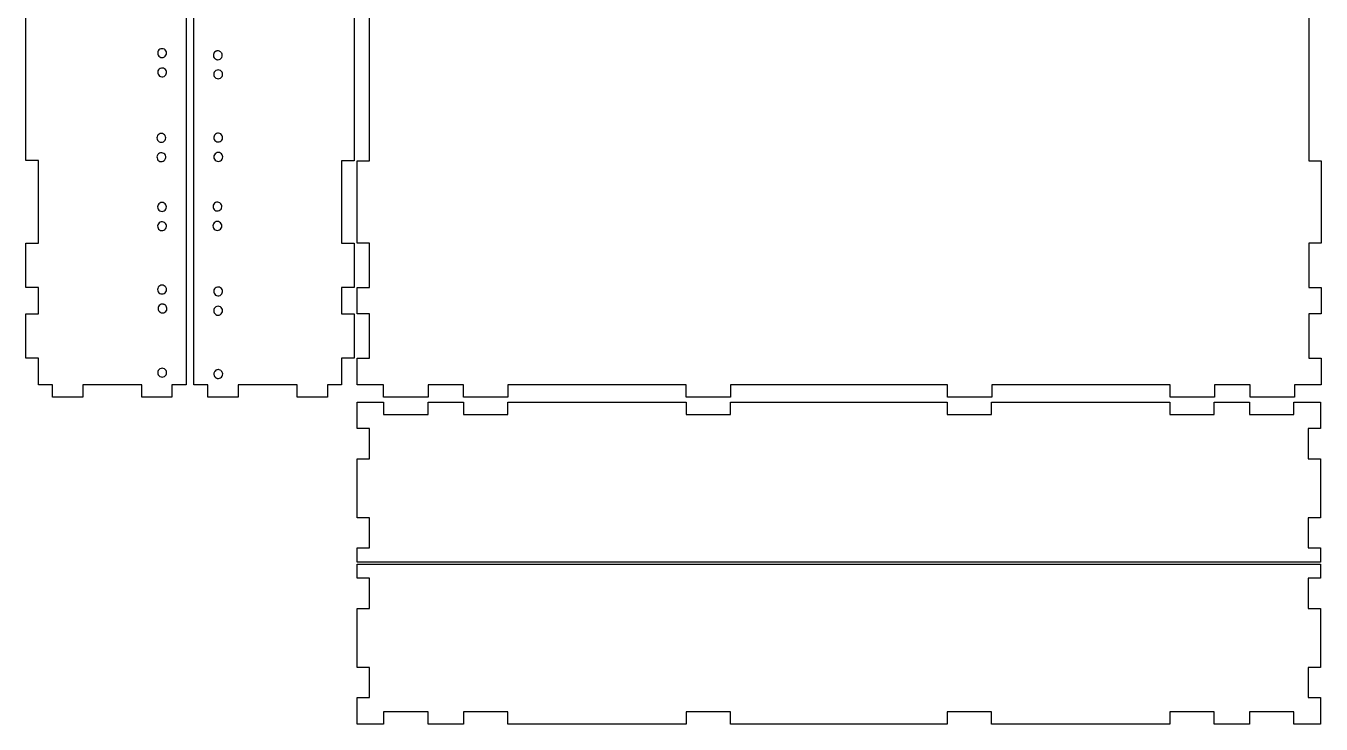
# Model space of a CAD drawing. Header units: metres. Extents: x 1454 to 2184, y 1501 to 2289.
# Drawn here: x 1454 to 2184, y 1501 to 1895 of the extents above; entities that cross this region are included whole.
import ezdxf

# ---------------------------------------------------------------- set-up
doc = ezdxf.new("R2010")
doc.units = ezdxf.units.M

msp = doc.modelspace()

# ---------------------------------------------------------------- linework, layer by layer
at = {"layer": 'Group#1'}
for p, q in [((1528.35, 1880.06, 0), (1528.26, 1879.42, 0)), ((1528.26, 1879.42, 0), (1528.35, 1878.77, -0.01)), ((1528.6, 1880.67, 0), (1528.35, 1880.06, 0)), ((1528.35, 1878.77, -0.01), (1528.6, 1878.17, -0.01)), ((1529, 1881.18, 0), (1528.6, 1880.67, 0)), ((1528.6, 1878.17, -0.01), (1529, 1877.65, -0.01)), ((1529.51, 1881.58, 0), (1529, 1881.18, 0)), ((1529, 1877.65, -0.01), (1529.51, 1877.25, -0.02)), ((1530.12, 1881.83, -0.01), (1529.51, 1881.58, 0)), ((1529.51, 1877.25, -0.02), (1530.12, 1877, -0.02)), ((1530.76, 1881.92, -0.01), (1530.12, 1881.83, -0.01)), ((1530.12, 1877, -0.02), (1530.76, 1876.92, -0.03)), ((1531.41, 1881.83, -0.01), (1530.76, 1881.92, -0.01)), ((1530.76, 1876.92, -0.03), (1531.41, 1877, -0.03)), ((1532.01, 1881.58, -0.02), (1531.41, 1881.83, -0.01)), ((1531.41, 1877, -0.03), (1532.01, 1877.25, -0.03)), ((1532.53, 1881.18, -0.02), (1532.01, 1881.58, -0.02)), ((1532.01, 1877.25, -0.03), (1532.53, 1877.65, -0.03)), ((1532.93, 1880.67, -0.03), (1532.53, 1881.18, -0.02)), ((1532.53, 1877.65, -0.03), (1532.93, 1878.17, -0.04)), ((1533.18, 1880.06, -0.03), (1532.93, 1880.67, -0.03)), ((1532.93, 1878.17, -0.04), (1533.18, 1878.77, -0.03)), ((1533.26, 1879.42, -0.03), (1533.18, 1880.06, -0.03)), ((1533.18, 1878.77, -0.03), (1533.26, 1879.42, -0.03)), ((1559.7, 1878.72, -0.03), (1559.63, 1878.4, -0.03)), ((1559.7, 1878.72, -0.03), (1559.64, 1878.04, -0.03)), ((1559.64, 1878.04, -0.03), (1559.78, 1877.36, -0.03)), ((1559.64, 1878.04, -0.03), (1559.66, 1877.75, -0.03)), ((1559.92, 1879.33, -0.03), (1559.7, 1878.72, -0.03)), ((1559.92, 1879.33, -0.03), (1559.76, 1879.03, -0.03)), ((1559.78, 1877.36, -0.03), (1560.02, 1876.84, -0.02)), ((1559.78, 1877.36, -0.03), (1559.86, 1877.13, -0.03)), ((1560.3, 1879.86, -0.03), (1559.92, 1879.33, -0.03)), ((1560.02, 1876.84, -0.02), (1560.11, 1876.73, -0.02)), ((1560.3, 1879.86, -0.03), (1560.06, 1879.61, -0.03)), ((1560.11, 1876.73, -0.02), (1560.21, 1876.58, -0.02)), ((1560.8, 1880.28, -0.03), (1560.3, 1879.86, -0.03)), ((1560.32, 1876.48, -0.02), (1560.44, 1876.34, -0.02)), ((1560.44, 1876.34, -0.02), (1560.61, 1876.22, -0.02)), ((1560.8, 1880.28, -0.03), (1560.5, 1880.09, -0.03)), ((1560.61, 1876.22, -0.02), (1560.69, 1876.15, -0.02)), ((1560.69, 1876.15, -0.02), (1560.78, 1876.1, -0.02)), ((1560.78, 1876.1, -0.02), (1560.97, 1875.97, -0.02)), ((1560.78, 1876.1, -0.02), (1561.22, 1875.87, -0.01)), ((1561.39, 1880.55, -0.03), (1560.8, 1880.28, -0.03)), ((1560.97, 1875.97, -0.02), (1561.22, 1875.87, -0.01)), ((1561.39, 1880.55, -0.03), (1561.04, 1880.44, -0.03)), ((1561.22, 1875.87, -0.01), (1561.27, 1875.85, -0.01)), ((1561.27, 1875.85, -0.01), (1561.32, 1875.84, -0.01)), ((1562.03, 1880.66, -0.02), (1561.39, 1880.55, -0.03)), ((1562.03, 1880.66, -0.02), (1561.66, 1880.64, -0.03)), ((1562.62, 1880.61, -0.02), (1562.03, 1880.66, -0.02)), ((1562.62, 1880.61, -0.02), (1562.31, 1880.68, -0.02)), ((1563.18, 1880.42, -0.02), (1562.62, 1880.61, -0.02)), ((1562.87, 1875.79, 0), (1563.46, 1876.07, 0)), ((1563.18, 1880.42, -0.02), (1562.95, 1880.54, -0.02)), ((1563.29, 1880.38, -0.02), (1563.18, 1880.42, -0.02)), ((1563.37, 1880.32, -0.02), (1563.29, 1880.38, -0.02)), ((1563.46, 1876.07, 0), (1563.96, 1876.48, 0)), ((1563.68, 1880.1, -0.01), (1563.53, 1880.24, -0.01)), ((1563.82, 1880, -0.01), (1563.68, 1880.1, -0.01)), ((1563.92, 1879.89, -0.01), (1563.82, 1880, -0.01)), ((1563.96, 1876.48, 0), (1564.34, 1877.01, 0)), ((1564.08, 1879.69, -0.01), (1564.01, 1879.8, -0.01)), ((1564.32, 1879.32, -0.01), (1564.08, 1879.69, -0.01)), ((1564.24, 1879.5, -0.01), (1564.08, 1879.69, -0.01)), ((1564.32, 1879.32, -0.01), (1564.24, 1879.5, -0.01)), ((1564.51, 1878.91, -0.01), (1564.32, 1879.32, -0.01)), ((1564.34, 1877.01, 0), (1564.56, 1877.62, 0)), ((1564.62, 1878.27, 0), (1564.51, 1878.91, -0.01)), ((1564.56, 1877.62, 0), (1564.62, 1878.27, 0)), ((1528.42, 1869.36, 0), (1528.28, 1868.72, 0)), ((1528.28, 1868.72, 0), (1528.31, 1868.07, -0.01)), ((1528.72, 1869.93, 0), (1528.42, 1869.36, 0)), ((1529.15, 1870.42, 0), (1528.72, 1869.93, 0)), ((1529.7, 1870.77, -0.01), (1529.15, 1870.42, 0)), ((1530.32, 1870.97, -0.01), (1529.7, 1870.77, -0.01)), ((1530.97, 1871, -0.01), (1530.32, 1870.97, -0.01)), ((1531.6, 1870.86, -0.02), (1530.97, 1871, -0.01)), ((1532.18, 1870.56, -0.02), (1531.6, 1870.86, -0.02)), ((1532.66, 1870.13, -0.02), (1532.18, 1870.56, -0.02)), ((1533.01, 1869.58, -0.03), (1532.66, 1870.13, -0.02)), ((1533.21, 1868.96, -0.03), (1533.01, 1869.58, -0.03)), ((1533.25, 1868.31, -0.03), (1533.21, 1868.96, -0.03)), ((1560.18, 1868.71, 0.27), (1559.93, 1868.11, 0.27)), ((1560.58, 1869.23, 0.27), (1560.18, 1868.71, 0.27)), ((1561.1, 1869.63, 0.27), (1560.58, 1869.23, 0.27)), ((1561.7, 1869.88, 0.27), (1561.1, 1869.63, 0.27)), ((1561.32, 1875.84, -0.01), (1561.58, 1875.74, -0.01)), ((1561.32, 1875.84, -0.01), (1561.91, 1875.71, -0.01)), ((1561.58, 1875.74, -0.01), (1561.91, 1875.71, -0.01)), ((1562.35, 1869.96, 0.28), (1561.7, 1869.88, 0.27)), ((1561.91, 1875.71, -0.01), (1562.23, 1875.68, -0.01)), ((1562.23, 1875.68, -0.01), (1562.87, 1875.79, 0)), ((1563, 1869.88, 0.28), (1562.35, 1869.96, 0.28)), ((1563.6, 1869.63, 0.28), (1563, 1869.88, 0.28)), ((1564.12, 1869.23, 0.29), (1563.6, 1869.63, 0.28)), ((1564.51, 1868.71, 0.29), (1564.12, 1869.23, 0.29)), ((1564.76, 1868.11, 0.3), (1564.51, 1868.71, 0.29)), ((1528.31, 1868.07, -0.01), (1528.51, 1867.45, -0.01)), ((1528.51, 1867.45, -0.01), (1528.86, 1866.91, -0.01)), ((1528.86, 1866.91, -0.01), (1529.35, 1866.47, -0.02)), ((1529.35, 1866.47, -0.02), (1529.92, 1866.17, -0.02)), ((1529.92, 1866.17, -0.02), (1530.56, 1866.04, -0.03)), ((1530.56, 1866.04, -0.03), (1531.21, 1866.07, -0.03)), ((1531.21, 1866.07, -0.03), (1531.83, 1866.27, -0.03)), ((1531.83, 1866.27, -0.03), (1532.37, 1866.62, -0.03)), ((1532.37, 1866.62, -0.03), (1532.81, 1867.1, -0.04)), ((1532.81, 1867.1, -0.04), (1533.11, 1867.68, -0.03)), ((1533.11, 1867.68, -0.03), (1533.25, 1868.31, -0.03)), ((1559.93, 1868.11, 0.27), (1559.85, 1867.46, 0.27)), ((1559.85, 1867.46, 0.27), (1559.93, 1866.82, 0.27)), ((1559.93, 1866.82, 0.27), (1560.18, 1866.21, 0.27)), ((1560.18, 1866.21, 0.27), (1560.58, 1865.7, 0.28)), ((1560.58, 1865.7, 0.28), (1561.1, 1865.3, 0.28)), ((1561.1, 1865.3, 0.28), (1561.7, 1865.05, 0.29)), ((1561.7, 1865.05, 0.29), (1562.35, 1864.96, 0.29)), ((1562.35, 1864.96, 0.29), (1563, 1865.05, 0.29)), ((1563, 1865.05, 0.29), (1563.6, 1865.3, 0.3)), ((1563.6, 1865.3, 0.3), (1564.12, 1865.7, 0.3)), ((1564.12, 1865.7, 0.3), (1564.51, 1866.21, 0.3)), ((1564.51, 1866.21, 0.3), (1564.76, 1866.82, 0.3)), ((1564.85, 1867.46, 0.3), (1564.76, 1868.11, 0.3)), ((1564.76, 1866.82, 0.3), (1564.85, 1867.46, 0.3)), ((1528.33, 1746.69, 0), (1528.24, 1746.04, 0)), ((1528.24, 1746.04, 0), (1528.33, 1745.39, -0.01)), ((1528.58, 1747.29, 0), (1528.33, 1746.69, 0)), ((1528.33, 1745.39, -0.01), (1528.58, 1744.79, -0.01)), ((1528.97, 1747.81, 0), (1528.58, 1747.29, 0)), ((1528.58, 1744.79, -0.01), (1528.97, 1744.27, -0.01)), ((1529.49, 1748.2, 0), (1528.97, 1747.81, 0)), ((1530.1, 1748.45, -0.01), (1529.49, 1748.2, 0)), ((1530.74, 1748.54, -0.01), (1530.1, 1748.45, -0.01)), ((1531.39, 1748.45, -0.01), (1530.74, 1748.54, -0.01)), ((1531.99, 1748.2, -0.02), (1531.39, 1748.45, -0.01)), ((1532.51, 1747.81, -0.02), (1531.99, 1748.2, -0.02)), ((1532.91, 1747.29, -0.03), (1532.51, 1747.81, -0.02)), ((1532.51, 1744.27, -0.03), (1532.91, 1744.79, -0.03)), ((1533.16, 1746.69, -0.03), (1532.91, 1747.29, -0.03)), ((1532.91, 1744.79, -0.03), (1533.16, 1745.39, -0.03)), ((1533.24, 1746.04, -0.03), (1533.16, 1746.69, -0.03)), ((1533.16, 1745.39, -0.03), (1533.24, 1746.04, -0.03)), ((1559.98, 1745.82, 0.27), (1559.85, 1745.19, 0.27)), ((1559.85, 1745.19, 0.27), (1559.88, 1744.54, 0.27)), ((1559.88, 1744.54, 0.27), (1560.08, 1743.92, 0.27)), ((1560.28, 1746.4, 0.27), (1559.98, 1745.82, 0.27)), ((1560.72, 1746.88, 0.27), (1560.28, 1746.4, 0.27)), ((1561.26, 1747.24, 0.27), (1560.72, 1746.88, 0.27)), ((1561.88, 1747.44, 0.27), (1561.26, 1747.24, 0.27)), ((1562.53, 1747.47, 0.28), (1561.88, 1747.44, 0.27)), ((1563.17, 1747.33, 0.28), (1562.53, 1747.47, 0.28)), ((1563.75, 1747.03, 0.29), (1563.17, 1747.33, 0.28)), ((1564.23, 1746.6, 0.29), (1563.75, 1747.03, 0.29)), ((1564.58, 1746.05, 0.29), (1564.23, 1746.6, 0.29)), ((1564.78, 1745.43, 0.3), (1564.58, 1746.05, 0.29)), ((1564.67, 1744.15, 0.3), (1564.81, 1744.78, 0.3)), ((1564.81, 1744.78, 0.3), (1564.78, 1745.43, 0.3)), ((1528.97, 1744.27, -0.01), (1529.49, 1743.87, -0.02)), ((1529.63, 1737.44, -0.3), (1529.13, 1737.02, -0.3)), ((1529.49, 1743.87, -0.02), (1530.1, 1743.62, -0.02)), ((1530.22, 1737.71, -0.31), (1529.63, 1737.44, -0.3)), ((1530.1, 1743.62, -0.02), (1530.74, 1743.54, -0.03)), ((1530.86, 1737.82, -0.31), (1530.22, 1737.71, -0.31)), ((1530.74, 1743.54, -0.03), (1531.39, 1743.62, -0.03)), ((1531.19, 1737.79, -0.31), (1530.86, 1737.82, -0.31)), ((1531.78, 1737.66, -0.32), (1531.19, 1737.79, -0.31)), ((1531.51, 1737.76, -0.31), (1531.19, 1737.79, -0.31)), ((1531.39, 1743.62, -0.03), (1531.99, 1743.87, -0.03)), ((1531.78, 1737.66, -0.32), (1531.51, 1737.76, -0.31)), ((1531.82, 1737.65, -0.32), (1531.78, 1737.66, -0.32)), ((1531.87, 1737.63, -0.32), (1531.82, 1737.65, -0.32)), ((1532.31, 1737.4, -0.32), (1531.87, 1737.63, -0.32)), ((1532.12, 1737.54, -0.32), (1531.87, 1737.63, -0.32)), ((1531.99, 1743.87, -0.03), (1532.51, 1744.27, -0.03)), ((1532.31, 1737.4, -0.32), (1532.12, 1737.54, -0.32)), ((1532.4, 1737.36, -0.32), (1532.31, 1737.4, -0.32)), ((1532.48, 1737.28, -0.32), (1532.4, 1737.36, -0.32)), ((1532.65, 1737.16, -0.32), (1532.48, 1737.28, -0.32)), ((1560.08, 1743.92, 0.27), (1560.43, 1743.37, 0.28)), ((1560.43, 1743.37, 0.28), (1560.91, 1742.94, 0.28)), ((1560.91, 1742.94, 0.28), (1561.49, 1742.64, 0.29)), ((1561.49, 1742.64, 0.29), (1562.13, 1742.5, 0.29)), ((1562.13, 1742.5, 0.29), (1562.77, 1742.54, 0.29)), ((1562.77, 1742.54, 0.29), (1563.39, 1742.73, 0.3)), ((1563.39, 1742.73, 0.3), (1563.94, 1743.09, 0.3)), ((1563.94, 1743.09, 0.3), (1564.38, 1743.57, 0.3)), ((1564.38, 1743.57, 0.3), (1564.67, 1744.15, 0.3)), ((1528.53, 1735.88, -0.3), (1528.47, 1735.23, -0.3)), ((1528.47, 1735.23, -0.3), (1528.58, 1734.59, -0.31)), ((1528.76, 1736.49, -0.3), (1528.53, 1735.88, -0.3)), ((1528.58, 1734.59, -0.31), (1528.77, 1734.19, -0.31)), ((1529.13, 1737.02, -0.3), (1528.76, 1736.49, -0.3)), ((1528.77, 1734.19, -0.31), (1528.86, 1734, -0.31)), ((1528.77, 1734.19, -0.31), (1529.01, 1733.82, -0.31)), ((1528.86, 1734, -0.31), (1529.01, 1733.82, -0.31)), ((1529.01, 1733.82, -0.31), (1529.08, 1733.7, -0.31)), ((1529.18, 1733.61, -0.31), (1529.27, 1733.5, -0.31)), ((1529.27, 1733.5, -0.31), (1529.41, 1733.4, -0.32)), ((1529.41, 1733.4, -0.32), (1529.57, 1733.26, -0.32)), ((1529.73, 1733.18, -0.32), (1529.8, 1733.12, -0.32)), ((1529.8, 1733.12, -0.32), (1529.91, 1733.09, -0.32)), ((1529.91, 1733.09, -0.32), (1530.14, 1732.96, -0.32)), ((1529.91, 1733.09, -0.32), (1530.47, 1732.89, -0.32)), ((1530.47, 1732.89, -0.32), (1531.06, 1732.84, -0.33)), ((1530.47, 1732.89, -0.32), (1530.78, 1732.83, -0.33)), ((1531.06, 1732.84, -0.33), (1531.7, 1732.95, -0.33)), ((1531.06, 1732.84, -0.33), (1531.43, 1732.86, -0.33)), ((1531.7, 1732.95, -0.33), (1532.29, 1733.22, -0.33)), ((1531.7, 1732.95, -0.33), (1532.05, 1733.06, -0.33)), ((1532.29, 1733.22, -0.33), (1532.79, 1733.64, -0.33)), ((1532.29, 1733.22, -0.33), (1532.59, 1733.41, -0.33)), ((1532.77, 1737.02, -0.32), (1532.65, 1737.16, -0.32)), ((1532.79, 1733.64, -0.33), (1533.17, 1734.17, -0.33)), ((1532.79, 1733.64, -0.33), (1533.03, 1733.89, -0.34)), ((1532.98, 1736.77, -0.33), (1532.88, 1736.92, -0.32)), ((1533.07, 1736.66, -0.33), (1532.98, 1736.77, -0.33)), ((1533.31, 1736.15, -0.33), (1533.07, 1736.66, -0.33)), ((1533.17, 1734.17, -0.33), (1533.39, 1734.78, -0.33)), ((1533.17, 1734.17, -0.33), (1533.33, 1734.47, -0.33)), ((1533.31, 1736.15, -0.33), (1533.23, 1736.37, -0.33)), ((1533.45, 1735.46, -0.33), (1533.31, 1736.15, -0.33)), ((1533.39, 1734.78, -0.33), (1533.45, 1735.46, -0.33)), ((1533.39, 1734.78, -0.33), (1533.47, 1735.11, -0.33)), ((1533.45, 1735.46, -0.33), (1533.43, 1735.76, -0.33)), ((1559.91, 1734.73, 0.27), (1559.83, 1734.08, 0.27)), ((1559.83, 1734.08, 0.27), (1559.91, 1733.44, 0.27)), ((1560.16, 1735.33, 0.27), (1559.91, 1734.73, 0.27)), ((1559.91, 1733.44, 0.27), (1560.16, 1732.84, 0.27)), ((1560.56, 1735.85, 0.27), (1560.16, 1735.33, 0.27)), ((1560.16, 1732.84, 0.27), (1560.56, 1732.32, 0.28)), ((1561.08, 1736.25, 0.27), (1560.56, 1735.85, 0.27)), ((1560.56, 1732.32, 0.28), (1561.08, 1731.92, 0.28)), ((1561.68, 1736.5, 0.27), (1561.08, 1736.25, 0.27)), ((1561.08, 1731.92, 0.28), (1561.68, 1731.67, 0.29)), ((1562.33, 1736.58, 0.28), (1561.68, 1736.5, 0.27)), ((1561.68, 1731.67, 0.29), (1562.33, 1731.59, 0.29)), ((1562.98, 1736.5, 0.28), (1562.33, 1736.58, 0.28)), ((1562.33, 1731.59, 0.29), (1562.98, 1731.67, 0.29)), ((1563.58, 1736.25, 0.28), (1562.98, 1736.5, 0.28)), ((1562.98, 1731.67, 0.29), (1563.58, 1731.92, 0.3)), ((1564.1, 1735.85, 0.29), (1563.58, 1736.25, 0.28)), ((1563.58, 1731.92, 0.3), (1564.1, 1732.32, 0.3)), ((1564.49, 1735.33, 0.29), (1564.1, 1735.85, 0.29)), ((1564.1, 1732.32, 0.3), (1564.49, 1732.84, 0.3)), ((1564.74, 1734.73, 0.3), (1564.49, 1735.33, 0.29)), ((1564.49, 1732.84, 0.3), (1564.74, 1733.44, 0.3)), ((1564.83, 1734.08, 0.3), (1564.74, 1734.73, 0.3)), ((1564.74, 1733.44, 0.3), (1564.83, 1734.08, 0.3)), ((1529.01, 1700.9, -0.3), (1528.62, 1700.38, -0.3)), ((1529.53, 1701.3, -0.3), (1529.01, 1700.9, -0.3)), ((1530.14, 1701.55, -0.31), (1529.53, 1701.3, -0.3)), ((1530.78, 1701.63, -0.31), (1530.14, 1701.55, -0.31)), ((1531.43, 1701.55, -0.31), (1530.78, 1701.63, -0.31)), ((1532.03, 1701.3, -0.32), (1531.43, 1701.55, -0.31)), ((1532.55, 1700.9, -0.32), (1532.03, 1701.3, -0.32)), ((1532.95, 1700.38, -0.33), (1532.55, 1700.9, -0.32)), ((1561.65, 1700.74, 0.28), (1561.06, 1700.47, 0.28)), ((1561.65, 1700.74, 0.28), (1561.31, 1700.63, 0.28)), ((1562.29, 1700.85, 0.29), (1561.65, 1700.74, 0.28)), ((1562.29, 1700.85, 0.29), (1561.93, 1700.83, 0.28)), ((1562.89, 1700.8, 0.29), (1562.29, 1700.85, 0.29)), ((1562.89, 1700.8, 0.29), (1562.57, 1700.86, 0.29)), ((1563.45, 1700.61, 0.29), (1562.89, 1700.8, 0.29)), ((1563.45, 1700.61, 0.29), (1563.21, 1700.73, 0.29)), ((1528.37, 1699.78, -0.3), (1528.28, 1699.13, -0.3)), ((1528.28, 1699.13, -0.3), (1528.37, 1698.49, -0.31)), ((1528.62, 1700.38, -0.3), (1528.37, 1699.78, -0.3)), ((1528.37, 1698.49, -0.31), (1528.62, 1697.88, -0.31)), ((1528.62, 1697.88, -0.31), (1529.01, 1697.37, -0.31)), ((1529.01, 1697.37, -0.31), (1529.53, 1696.97, -0.32)), ((1529.53, 1696.97, -0.32), (1530.14, 1696.72, -0.32)), ((1530.14, 1696.72, -0.32), (1530.78, 1696.63, -0.33)), ((1530.78, 1696.63, -0.33), (1531.43, 1696.72, -0.33)), ((1531.43, 1696.72, -0.33), (1532.03, 1696.97, -0.33)), ((1532.03, 1696.97, -0.33), (1532.55, 1697.37, -0.33)), ((1532.55, 1697.37, -0.33), (1532.95, 1697.88, -0.33)), ((1533.2, 1699.78, -0.33), (1532.95, 1700.38, -0.33)), ((1532.95, 1697.88, -0.33), (1533.2, 1698.49, -0.33)), ((1533.28, 1699.13, -0.33), (1533.2, 1699.78, -0.33)), ((1533.2, 1698.49, -0.33), (1533.28, 1699.13, -0.33)), ((1559.96, 1698.91, 0.28), (1559.89, 1698.59, 0.28)), ((1559.96, 1698.91, 0.28), (1559.91, 1698.23, 0.28)), ((1559.91, 1698.23, 0.28), (1560.05, 1697.55, 0.28)), ((1559.91, 1698.23, 0.28), (1559.92, 1697.94, 0.28)), ((1560.19, 1699.52, 0.28), (1559.96, 1698.91, 0.28)), ((1560.19, 1699.52, 0.28), (1560.03, 1699.22, 0.28)), ((1560.05, 1697.55, 0.28), (1560.29, 1697.03, 0.29)), ((1560.05, 1697.55, 0.28), (1560.12, 1697.32, 0.28)), ((1560.56, 1700.05, 0.28), (1560.19, 1699.52, 0.28)), ((1560.29, 1697.03, 0.29), (1560.38, 1696.92, 0.29)), ((1560.56, 1700.05, 0.28), (1560.32, 1699.8, 0.28)), ((1560.38, 1696.92, 0.29), (1560.47, 1696.77, 0.29)), ((1561.06, 1700.47, 0.28), (1560.56, 1700.05, 0.28)), ((1560.59, 1696.67, 0.29), (1560.7, 1696.53, 0.29)), ((1560.7, 1696.53, 0.29), (1560.87, 1696.41, 0.29)), ((1561.06, 1700.47, 0.28), (1560.76, 1700.28, 0.28)), ((1560.87, 1696.41, 0.29), (1560.95, 1696.33, 0.29)), ((1560.95, 1696.33, 0.29), (1561.04, 1696.29, 0.29)), ((1561.04, 1696.29, 0.29), (1561.49, 1696.06, 0.3)), ((1561.04, 1696.29, 0.29), (1561.23, 1696.15, 0.29)), ((1561.23, 1696.15, 0.29), (1561.49, 1696.06, 0.3)), ((1561.49, 1696.06, 0.3), (1561.53, 1696.04, 0.3)), ((1561.53, 1696.04, 0.3), (1561.58, 1696.03, 0.3)), ((1561.58, 1696.03, 0.3), (1562.17, 1695.9, 0.3)), ((1561.58, 1696.03, 0.3), (1561.84, 1695.93, 0.3)), ((1561.84, 1695.93, 0.3), (1562.17, 1695.9, 0.3)), ((1562.17, 1695.9, 0.3), (1562.49, 1695.87, 0.3)), ((1562.49, 1695.87, 0.3), (1563.13, 1695.98, 0.31)), ((1563.13, 1695.98, 0.31), (1563.72, 1696.25, 0.31)), ((1563.55, 1700.57, 0.29), (1563.45, 1700.61, 0.29)), ((1563.63, 1700.51, 0.29), (1563.55, 1700.57, 0.29)), ((1563.72, 1696.25, 0.31), (1564.22, 1696.67, 0.31)), ((1563.94, 1700.29, 0.3), (1563.79, 1700.43, 0.3)), ((1564.08, 1700.19, 0.3), (1563.94, 1700.29, 0.3)), ((1564.18, 1700.08, 0.3), (1564.08, 1700.19, 0.3)), ((1564.22, 1696.67, 0.31), (1564.6, 1697.2, 0.31)), ((1564.35, 1699.87, 0.3), (1564.27, 1699.99, 0.3)), ((1564.5, 1699.69, 0.3), (1564.35, 1699.87, 0.3)), ((1564.59, 1699.51, 0.3), (1564.35, 1699.87, 0.3)), ((1564.59, 1699.51, 0.3), (1564.5, 1699.69, 0.3)), ((1564.77, 1699.1, 0.31), (1564.59, 1699.51, 0.3)), ((1564.6, 1697.2, 0.31), (1564.82, 1697.81, 0.31)), ((1564.88, 1698.46, 0.31), (1564.77, 1699.1, 0.31)), ((1564.82, 1697.81, 0.31), (1564.88, 1698.46, 0.31))]:
    msp.add_line(p, q, dxfattribs=at)
for points in [[(1544.3, 2281.68, 0), (1544.3, 1692.24, 0), (1536.3, 1692.24, 0), (1536.3, 1685.24, 0), (1519.3, 1685.24, 0), (1519.3, 1692.24, 0), (1486, 1692.24, 0), (1486, 1685.24, 0), (1469, 1685.24, 0), (1469, 1692.24, 0), (1461, 1692.24, 0), (1461, 1707.24, 0), (1454, 1707.24, 0), (1454, 1732.24, 0), (1461, 1732.24, 0), (1461, 1747.24, 0), (1454, 1747.24, 0), (1454, 1772.24, 0), (1461, 1772.24, 0), (1461, 1818.82, 0), (1454, 1818.82, 0)], [(1638.9, 2155.1, 0), (1638.9, 1818.62, 0), (1631.9, 1818.62, 0), (1631.9, 1772.24, 0), (1638.9, 1772.24, 0), (1638.9, 1747.24, 0), (1631.9, 1747.24, 0), (1631.9, 1732.24, 0), (1638.9, 1732.24, 0), (1638.9, 1707.24, 0), (1631.9, 1707.24, 0), (1631.9, 1692.24, 0), (1623.9, 1692.24, 0), (1623.9, 1685.24, 0), (1606.9, 1685.24, 0), (1606.9, 1692.24, 0), (1573.6, 1692.24, 0), (1573.6, 1685.24, 0), (1556.6, 1685.24, 0), (1556.6, 1692.24, 0), (1548.6, 1692.24, 0), (1548.6, 2281.68, 0)], [(1454, 1818.82, 0), (1454, 2155.3, 0)], [(1528.56, 1829.84, -0.01), (1529.08, 1829.44, -0.02), (1529.68, 1829.19, -0.02), (1530.33, 1829.11, -0.02), (1530.97, 1829.19, -0.03), (1531.58, 1829.44, -0.03), (1532.09, 1829.84, -0.03), (1532.49, 1830.36, -0.03), (1532.74, 1830.96, -0.03), (1532.83, 1831.61, -0.03), (1532.74, 1832.26, -0.03), (1532.49, 1832.86, -0.03), (1532.09, 1833.38, -0.02), (1531.58, 1833.77, -0.02), (1530.97, 1834.02, -0.01), (1530.33, 1834.11, -0.01), (1529.68, 1834.02, -0.01), (1529.08, 1833.77, 0), (1528.56, 1833.38, 0), (1528.16, 1832.86, 0), (1527.91, 1832.26, 0), (1527.83, 1831.61, 0), (1527.91, 1830.96, 0), (1528.16, 1830.36, -0.01), (1528.56, 1829.84, -0.01)], [(1560.14, 1830.7, 0.28), (1560.49, 1830.15, 0.29), (1560.98, 1829.71, 0.29), (1561.55, 1829.42, 0.3), (1562.19, 1829.28, 0.3), (1562.84, 1829.31, 0.3), (1563.46, 1829.51, 0.31), (1564, 1829.86, 0.31), (1564.44, 1830.34, 0.31), (1564.74, 1830.92, 0.31), (1564.87, 1831.56, 0.31), (1564.84, 1832.21, 0.31), (1564.64, 1832.83, 0.3), (1564.29, 1833.37, 0.3), (1563.81, 1833.81, 0.3), (1563.23, 1834.11, 0.29), (1562.6, 1834.24, 0.29), (1561.95, 1834.21, 0.28), (1561.33, 1834.01, 0.28), (1560.78, 1833.66, 0.28), (1560.34, 1833.18, 0.28), (1560.05, 1832.6, 0.28), (1559.91, 1831.96, 0.28), (1559.94, 1831.31, 0.28), (1560.14, 1830.7, 0.28)], [(1532.58, 1821.77, -0.03), (1532.22, 1822.32, -0.02), (1531.74, 1822.76, -0.02), (1531.16, 1823.05, -0.01), (1530.53, 1823.19, -0.01), (1529.88, 1823.16, -0.01), (1529.26, 1822.96, 0), (1528.71, 1822.61, 0), (1528.28, 1822.13, 0), (1527.98, 1821.55, 0), (1527.84, 1820.91, 0), (1527.88, 1820.26, 0), (1528.07, 1819.64, -0.01), (1528.43, 1819.1, -0.01), (1528.91, 1818.66, -0.01), (1529.49, 1818.36, -0.02), (1530.12, 1818.23, -0.02), (1530.77, 1818.26, -0.03), (1531.39, 1818.46, -0.03), (1531.94, 1818.81, -0.03), (1532.37, 1819.29, -0.03), (1532.67, 1819.87, -0.03), (1532.81, 1820.51, -0.03), (1532.78, 1821.15, -0.03), (1532.58, 1821.77, -0.03)], [(1564.16, 1822.63, 0.3), (1563.64, 1823.03, 0.29), (1563.04, 1823.28, 0.29), (1562.39, 1823.36, 0.29), (1561.75, 1823.28, 0.28), (1561.14, 1823.03, 0.28), (1560.62, 1822.63, 0.28), (1560.23, 1822.11, 0.28), (1559.98, 1821.51, 0.28), (1559.89, 1820.86, 0.28), (1559.98, 1820.21, 0.28), (1560.23, 1819.61, 0.28), (1560.62, 1819.09, 0.29), (1561.14, 1818.7, 0.29), (1561.75, 1818.45, 0.3), (1562.39, 1818.36, 0.3), (1563.04, 1818.45, 0.3), (1563.64, 1818.7, 0.31), (1564.16, 1819.09, 0.31), (1564.56, 1819.61, 0.31), (1564.81, 1820.21, 0.31), (1564.89, 1820.86, 0.31), (1564.81, 1821.51, 0.31), (1564.56, 1822.11, 0.3), (1564.16, 1822.63, 0.3)], [(1528.93, 1790.87, 0), (1529.45, 1790.48, -0.01), (1530.05, 1790.23, -0.01), (1530.7, 1790.14, -0.02), (1531.35, 1790.23, -0.02), (1531.95, 1790.48, -0.02), (1532.47, 1790.87, -0.02), (1532.86, 1791.39, -0.02), (1533.11, 1791.99, -0.02), (1533.2, 1792.64, -0.02), (1533.11, 1793.29, -0.02), (1532.86, 1793.89, -0.02), (1532.47, 1794.41, -0.01), (1531.95, 1794.81, -0.01), (1531.35, 1795.06, 0), (1530.7, 1795.14, 0), (1530.05, 1795.06, 0), (1529.45, 1794.81, 0.01), (1528.93, 1794.41, 0.01), (1528.53, 1793.89, 0.01), (1528.28, 1793.29, 0.01), (1528.2, 1792.64, 0.01), (1528.28, 1791.99, 0), (1528.53, 1791.39, 0), (1528.93, 1790.87, 0)], [(1559.68, 1791.77, 0.27), (1560.03, 1791.22, 0.28), (1560.51, 1790.79, 0.28), (1561.09, 1790.49, 0.29), (1561.73, 1790.35, 0.29), (1562.37, 1790.38, 0.29), (1562.99, 1790.58, 0.3), (1563.54, 1790.94, 0.3), (1563.98, 1791.42, 0.3), (1564.27, 1792, 0.3), (1564.41, 1792.63, 0.3), (1564.38, 1793.28, 0.3), (1564.18, 1793.9, 0.29), (1563.83, 1794.45, 0.29), (1563.35, 1794.88, 0.29), (1562.77, 1795.18, 0.28), (1562.13, 1795.32, 0.28), (1561.48, 1795.28, 0.27), (1560.86, 1795.09, 0.27), (1560.32, 1794.73, 0.27), (1559.88, 1794.25, 0.27), (1559.58, 1793.67, 0.27), (1559.45, 1793.04, 0.27), (1559.48, 1792.39, 0.27), (1559.68, 1791.77, 0.27)], [(1532.95, 1782.81, -0.02), (1532.6, 1783.35, -0.01), (1532.12, 1783.79, -0.01), (1531.54, 1784.09, -0.01), (1530.9, 1784.22, 0), (1530.25, 1784.19, 0), (1529.63, 1783.99, 0), (1529.09, 1783.64, 0.01), (1528.65, 1783.16, 0.01), (1528.35, 1782.58, 0.01), (1528.22, 1781.94, 0.01), (1528.25, 1781.3, 0), (1528.45, 1780.68, 0), (1528.8, 1780.13, 0), (1529.28, 1779.69, -0.01), (1529.86, 1779.4, -0.01), (1530.5, 1779.26, -0.02), (1531.15, 1779.29, -0.02), (1531.76, 1779.49, -0.02), (1532.31, 1779.84, -0.02), (1532.75, 1780.32, -0.02), (1533.04, 1780.9, -0.02), (1533.18, 1781.54, -0.02), (1533.15, 1782.19, -0.02), (1532.95, 1782.81, -0.02)], [(1563.7, 1783.7, 0.29), (1563.18, 1784.1, 0.28), (1562.58, 1784.35, 0.28), (1561.93, 1784.43, 0.28), (1561.28, 1784.35, 0.27), (1560.68, 1784.1, 0.27), (1560.16, 1783.7, 0.27), (1559.76, 1783.18, 0.27), (1559.51, 1782.58, 0.27), (1559.43, 1781.93, 0.27), (1559.51, 1781.29, 0.27), (1559.76, 1780.68, 0.27), (1560.16, 1780.17, 0.28), (1560.68, 1779.77, 0.28), (1561.28, 1779.52, 0.29), (1561.93, 1779.43, 0.29), (1562.58, 1779.52, 0.29), (1563.18, 1779.77, 0.3), (1563.7, 1780.17, 0.3), (1564.09, 1780.68, 0.3), (1564.34, 1781.29, 0.3), (1564.43, 1781.93, 0.3), (1564.34, 1782.58, 0.3), (1564.09, 1783.18, 0.29), (1563.7, 1783.7, 0.29)]]:
    msp.add_polyline3d(points, dxfattribs=at)
at = {"layer": 'Group#17'}
msp.add_polyline3d([(2176.9, 1961.86, 0), (2176.9, 1818.62, 0), (2183.9, 1818.62, 0), (2183.9, 1772.24, 0), (2176.9, 1772.24, 0), (2176.9, 1747.24, 0), (2183.9, 1747.24, 0), (2183.9, 1732.24, 0), (2176.9, 1732.24, 0), (2176.9, 1707.24, 0), (2183.9, 1707.24, 0), (2183.9, 1692.24, 0), (2168.9, 1692.24, 0), (2168.9, 1685.24, 0), (2143.9, 1685.24, 0), (2143.9, 1692.24, 0), (2123.9, 1692.24, 0), (2123.9, 1685.24, 0), (2098.9, 1685.24, 0), (2098.9, 1692.24, 0), (1998.4, 1692.24, 0), (1998.4, 1685.24, 0), (1973.4, 1685.24, 0), (1973.4, 1692.24, 0), (1851.1, 1692.24, 0), (1851.1, 1685.24, 0), (1826.1, 1685.24, 0), (1826.1, 1692.24, 0), (1725.6, 1692.24, 0), (1725.6, 1685.24, 0), (1700.6, 1685.24, 0), (1700.6, 1692.24, 0), (1680.6, 1692.24, 0), (1680.6, 1685.24, 0), (1655.6, 1685.24, 0), (1655.6, 1692.24, 0), (1640.6, 1692.24, 0), (1640.6, 1707.24, 0), (1647.6, 1707.24, 0), (1647.6, 1732.24, 0), (1640.6, 1732.24, 0), (1640.6, 1747.24, 0), (1647.6, 1747.24, 0), (1647.6, 1772.24, 0), (1640.6, 1772.24, 0), (1640.6, 1818.62, 0), (1647.6, 1818.62, 0), (1647.6, 1961.86, 0)], dxfattribs=at)
at = {"layer": 'Group#4'}
for points in [[(1851.1, 1682.58, 0), (1973.1, 1682.58, 0), (1973.1, 1675.58, 0), (1998.1, 1675.58, 0), (1998.1, 1682.58, 0), (2098.6, 1682.58, 0), (2098.6, 1675.58, 0), (2123.6, 1675.58, 0), (2123.6, 1682.58, 0), (2143.6, 1682.58, 0), (2143.6, 1675.58, 0), (2168.6, 1675.58, 0), (2168.6, 1682.58, 0), (2183.6, 1682.58, 0), (2183.6, 1667.58, 0), (2176.6, 1667.58, 0), (2176.6, 1650.58, 0), (2183.6, 1650.58, 0), (2183.6, 1617.28, 0), (2176.6, 1617.28, 0), (2176.6, 1600.28, 0), (2183.6, 1600.28, 0), (2183.6, 1592.28, 0), (1640.6, 1592.28, 0), (1640.6, 1600.28, 0), (1647.6, 1600.28, 0), (1647.6, 1617.28, 0), (1640.6, 1617.28, 0), (1640.6, 1650.58, 0), (1647.6, 1650.58, 0), (1647.6, 1667.58, 0), (1640.6, 1667.58, 0), (1640.6, 1682.58, 0), (1655.6, 1682.58, 0), (1655.6, 1675.58, 0), (1680.6, 1675.58, 0), (1680.6, 1682.58, 0), (1700.6, 1682.58, 0), (1700.6, 1675.58, 0), (1725.6, 1675.58, 0), (1725.6, 1682.58, 0), (1826.1, 1682.58, 0), (1826.1, 1675.58, 0), (1851.1, 1675.58, 0), (1851.1, 1682.58, 0)], [(1973.1, 1500.88, 0), (1851.1, 1500.88, 0), (1851.1, 1507.88, 0), (1826.1, 1507.88, 0), (1826.1, 1500.88, 0), (1725.6, 1500.88, 0), (1725.6, 1507.88, 0), (1700.6, 1507.88, 0), (1700.6, 1500.88, 0), (1680.6, 1500.88, 0), (1680.6, 1507.88, 0), (1655.6, 1507.88, 0), (1655.6, 1500.88, 0), (1640.6, 1500.88, 0), (1640.6, 1515.88, 0), (1647.6, 1515.88, 0), (1647.6, 1532.88, 0), (1640.6, 1532.88, 0), (1640.6, 1566.18, 0), (1647.6, 1566.18, 0), (1647.6, 1583.18, 0), (1640.6, 1583.18, 0), (1640.6, 1591.18, 0), (2183.6, 1591.18, 0), (2183.6, 1583.18, 0), (2176.6, 1583.18, 0), (2176.6, 1566.18, 0), (2183.6, 1566.18, 0), (2183.6, 1532.88, 0), (2176.6, 1532.88, 0), (2176.6, 1515.88, 0), (2183.6, 1515.88, 0), (2183.6, 1500.88, 0), (2168.6, 1500.88, 0), (2168.6, 1507.88, 0), (2143.6, 1507.88, 0), (2143.6, 1500.88, 0), (2123.6, 1500.88, 0), (2123.6, 1507.88, 0), (2098.6, 1507.88, 0), (2098.6, 1500.88, 0), (1998.1, 1500.88, 0), (1998.1, 1507.88, 0), (1973.1, 1507.88, 0), (1973.1, 1500.88, 0)]]:
    msp.add_polyline3d(points, dxfattribs=at)

doc.saveas('drawing.dxf')
